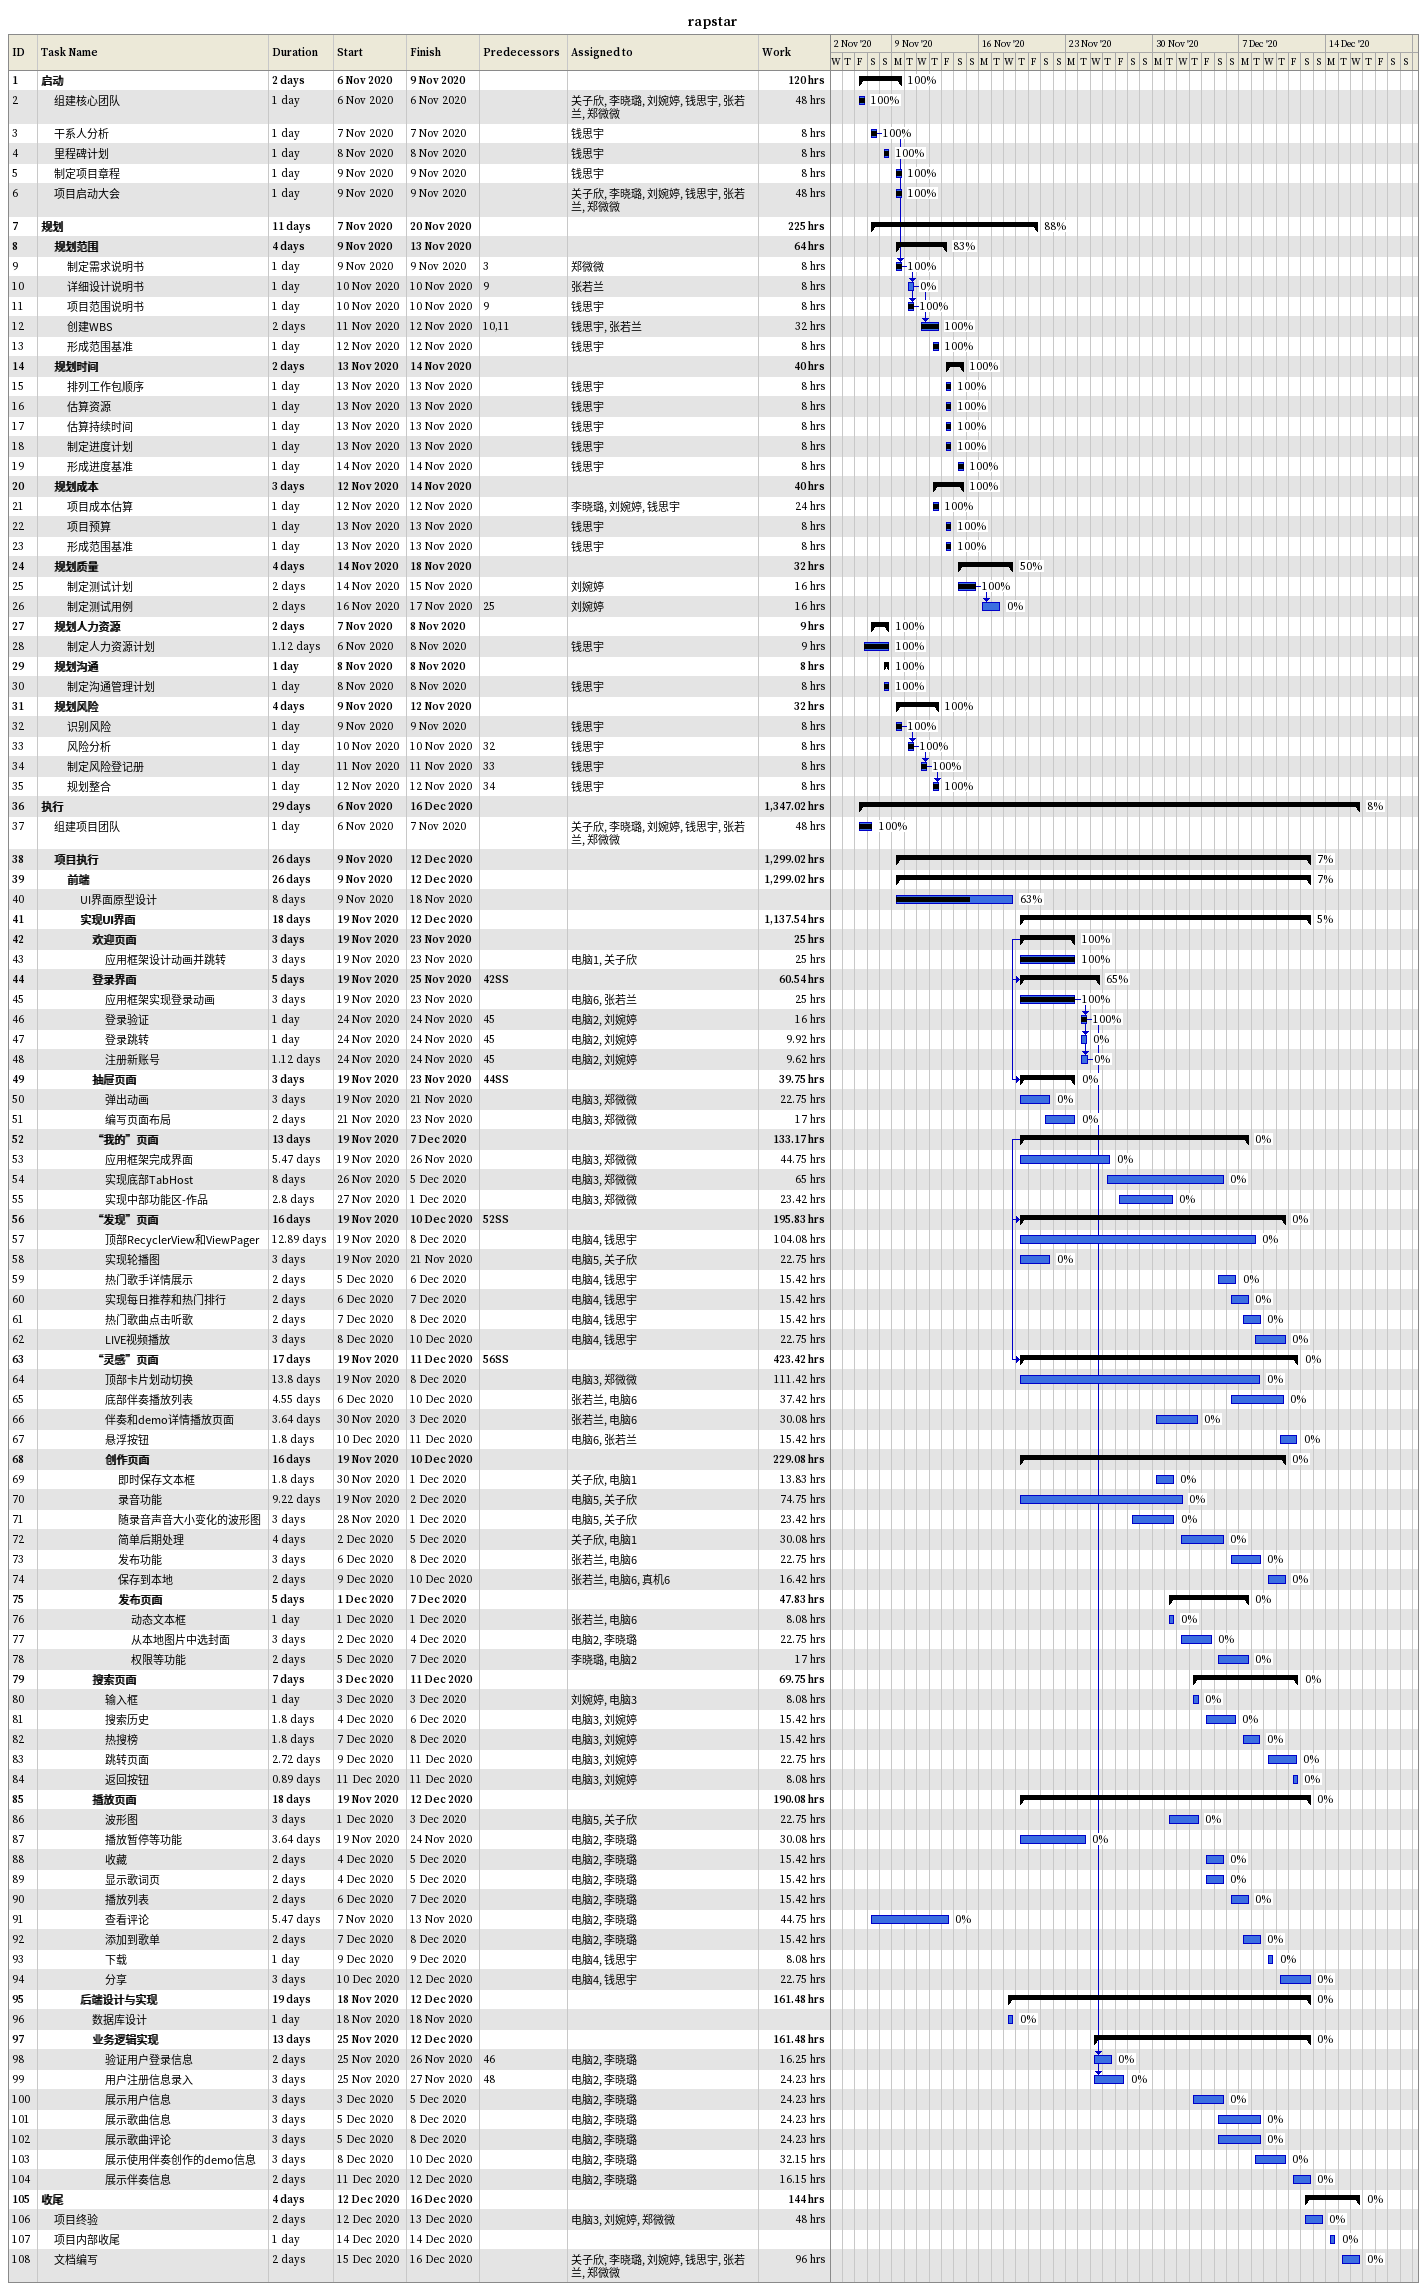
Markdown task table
rapstar

| ID | Level | Task | Duration | Start | Finish | Predecessors | Resources | % complete | Work (h) |
|---|---|---|---|---|---|---|---|---|---|
| 1 | 1 | **启动** | 2d | 2020-11-06 | 2020-11-09 |  |  | 100 | 120 |
| 2 | 2 | 组建核心团队 | 1d | 2020-11-06 | 2020-11-06 |  | 关子欣, 李晓璐, 刘婉婷, 钱思宇, 张若兰, 郑微微 | 100 | 48 |
| 3 | 2 | 干系人分析 | 1d | 2020-11-07 | 2020-11-07 |  | 钱思宇 | 100 | 8 |
| 4 | 2 | 里程碑计划 | 1d | 2020-11-08 | 2020-11-08 |  | 钱思宇 | 100 | 8 |
| 5 | 2 | 制定项目章程 | 1d | 2020-11-09 | 2020-11-09 |  | 钱思宇 | 100 | 8 |
| 6 | 2 | 项目启动大会 | 1d | 2020-11-09 | 2020-11-09 |  | 关子欣, 李晓璐, 刘婉婷, 钱思宇, 张若兰, 郑微微 | 100 | 48 |
| 7 | 1 | **规划** | 11d | 2020-11-07 | 2020-11-20 |  |  | 88 | 225 |
| 8 | 2 | **规划范围** | 4d | 2020-11-09 | 2020-11-13 |  |  | 83 | 64 |
| 9 | 3 | 制定需求说明书 | 1d | 2020-11-09 | 2020-11-09 | 3 | 郑微微 | 100 | 8 |
| 10 | 3 | 详细设计说明书 | 1d | 2020-11-10 | 2020-11-10 | 9 | 张若兰 | 0 | 8 |
| 11 | 3 | 项目范围说明书 | 1d | 2020-11-10 | 2020-11-10 | 9 | 钱思宇 | 100 | 8 |
| 12 | 3 | 创建WBS | 2d | 2020-11-11 | 2020-11-12 | 10, 11 | 钱思宇, 张若兰 | 100 | 32 |
| 13 | 3 | 形成范围基准 | 1d | 2020-11-12 | 2020-11-12 |  | 钱思宇 | 100 | 8 |
| 14 | 2 | **规划时间** | 2d | 2020-11-13 | 2020-11-14 |  |  | 100 | 40 |
| 15 | 3 | 排列工作包顺序 | 1d | 2020-11-13 | 2020-11-13 |  | 钱思宇 | 100 | 8 |
| 16 | 3 | 估算资源 | 1d | 2020-11-13 | 2020-11-13 |  | 钱思宇 | 100 | 8 |
| 17 | 3 | 估算持续时间 | 1d | 2020-11-13 | 2020-11-13 |  | 钱思宇 | 100 | 8 |
| 18 | 3 | 制定进度计划 | 1d | 2020-11-13 | 2020-11-13 |  | 钱思宇 | 100 | 8 |
| 19 | 3 | 形成进度基准 | 1d | 2020-11-14 | 2020-11-14 |  | 钱思宇 | 100 | 8 |
| 20 | 2 | **规划成本** | 3d | 2020-11-12 | 2020-11-14 |  |  | 100 | 40 |
| 21 | 3 | 项目成本估算 | 1d | 2020-11-12 | 2020-11-12 |  | 李晓璐, 刘婉婷, 钱思宇 | 100 | 24 |
| 22 | 3 | 项目预算 | 1d | 2020-11-13 | 2020-11-13 |  | 钱思宇 | 100 | 8 |
| 23 | 3 | 形成范围基准 | 1d | 2020-11-13 | 2020-11-13 |  | 钱思宇 | 100 | 8 |
| 24 | 2 | **规划质量** | 4d | 2020-11-14 | 2020-11-18 |  |  | 50 | 32 |
| 25 | 3 | 制定测试计划 | 2d | 2020-11-14 | 2020-11-15 |  | 刘婉婷 | 100 | 16 |
| 26 | 3 | 制定测试用例 | 2d | 2020-11-16 | 2020-11-17 | 25 | 刘婉婷 | 0 | 16 |
| 27 | 2 | **规划人力资源** | 2d | 2020-11-07 | 2020-11-08 |  |  | 100 | 9 |
| 28 | 3 | 制定人力资源计划 | 1.12d | 2020-11-06 | 2020-11-08 |  | 钱思宇 | 100 | 9 |
| 29 | 2 | **规划沟通** | 1d | 2020-11-08 | 2020-11-08 |  |  | 100 | 8 |
| 30 | 3 | 制定沟通管理计划 | 1d | 2020-11-08 | 2020-11-08 |  | 钱思宇 | 100 | 8 |
| 31 | 2 | **规划风险** | 4d | 2020-11-09 | 2020-11-12 |  |  | 100 | 32 |
| 32 | 3 | 识别风险 | 1d | 2020-11-09 | 2020-11-09 |  | 钱思宇 | 100 | 8 |
| 33 | 3 | 风险分析 | 1d | 2020-11-10 | 2020-11-10 | 32 | 钱思宇 | 100 | 8 |
| 34 | 3 | 制定风险登记册 | 1d | 2020-11-11 | 2020-11-11 | 33 | 钱思宇 | 100 | 8 |
| 35 | 3 | 规划整合 | 1d | 2020-11-12 | 2020-11-12 | 34 | 钱思宇 | 100 | 8 |
| 36 | 1 | **执行** | 29d | 2020-11-06 | 2020-12-16 |  |  | 8 | 1347.02 |
| 37 | 2 | 组建项目团队 | 1d | 2020-11-06 | 2020-11-07 |  | 关子欣, 李晓璐, 刘婉婷, 钱思宇, 张若兰, 郑微微 | 100 | 48 |
| 38 | 2 | **项目执行** | 26d | 2020-11-09 | 2020-12-12 |  |  | 7 | 1299.02 |
| 39 | 3 | **前端** | 26d | 2020-11-09 | 2020-12-12 |  |  | 7 | 1299.02 |
| 40 | 4 | UI界面原型设计 | 8d | 2020-11-09 | 2020-11-18 |  |  | 63 |  |
| 41 | 4 | **实现UI界面** | 18d | 2020-11-19 | 2020-12-12 |  |  | 5 | 1137.54 |
| 42 | 5 | **欢迎页面** | 3d | 2020-11-19 | 2020-11-23 |  |  | 100 | 25 |
| 43 | 6 | 应用框架设计动画并跳转 | 3d | 2020-11-19 | 2020-11-23 |  | 电脑1, 关子欣 | 100 | 25 |
| 44 | 5 | **登录界面** | 5d | 2020-11-19 | 2020-11-25 | 42SS |  | 65 | 60.54 |
| 45 | 6 | 应用框架实现登录动画 | 3d | 2020-11-19 | 2020-11-23 |  | 电脑6, 张若兰 | 100 | 25 |
| 46 | 6 | 登录验证 | 1d | 2020-11-24 | 2020-11-24 | 45 | 电脑2, 刘婉婷 | 100 | 16 |
| 47 | 6 | 登录跳转 | 1d | 2020-11-24 | 2020-11-24 | 45 | 电脑2, 刘婉婷 | 0 | 9.92 |
| 48 | 6 | 注册新账号 | 1.12d | 2020-11-24 | 2020-11-24 | 45 | 电脑2, 刘婉婷 | 0 | 9.62 |
| 49 | 5 | **抽屉页面** | 3d | 2020-11-19 | 2020-11-23 | 44SS |  | 0 | 39.75 |
| 50 | 6 | 弹出动画 | 3d | 2020-11-19 | 2020-11-21 |  | 电脑3, 郑微微 | 0 | 22.75 |
| 51 | 6 | 编写页面布局 | 2d | 2020-11-21 | 2020-11-23 |  | 电脑3, 郑微微 | 0 | 17 |
| 52 | 5 | **“我的”页面** | 13d | 2020-11-19 | 2020-12-07 |  |  | 0 | 133.17 |
| 53 | 6 | 应用框架完成界面 | 5.47d | 2020-11-19 | 2020-11-26 |  | 电脑3, 郑微微 | 0 | 44.75 |
| 54 | 6 | 实现底部TabHost | 8d | 2020-11-26 | 2020-12-05 |  | 电脑3, 郑微微 | 0 | 65 |
| 55 | 6 | 实现中部功能区-作品 | 2.8d | 2020-11-27 | 2020-12-01 |  | 电脑3, 郑微微 | 0 | 23.42 |
| 56 | 5 | **“发现”页面** | 16d | 2020-11-19 | 2020-12-10 | 52SS |  | 0 | 195.83 |
| 57 | 6 | 顶部RecyclerView和ViewPager | 12.89d | 2020-11-19 | 2020-12-08 |  | 电脑4, 钱思宇 | 0 | 104.08 |
| 58 | 6 | 实现轮播图 | 3d | 2020-11-19 | 2020-11-21 |  | 电脑5, 关子欣 | 0 | 22.75 |
| 59 | 6 | 热门歌手详情展示 | 2d | 2020-12-05 | 2020-12-06 |  | 电脑4, 钱思宇 | 0 | 15.42 |
| 60 | 6 | 实现每日推荐和热门排行 | 2d | 2020-12-06 | 2020-12-07 |  | 电脑4, 钱思宇 | 0 | 15.42 |
| 61 | 6 | 热门歌曲点击听歌 | 2d | 2020-12-07 | 2020-12-08 |  | 电脑4, 钱思宇 | 0 | 15.42 |
| 62 | 6 | LIVE视频播放 | 3d | 2020-12-08 | 2020-12-10 |  | 电脑4, 钱思宇 | 0 | 22.75 |
| 63 | 5 | **“灵感”页面** | 17d | 2020-11-19 | 2020-12-11 | 56SS |  | 0 | 423.42 |
| 64 | 6 | 顶部卡片划动切换 | 13.8d | 2020-11-19 | 2020-12-08 |  | 电脑3, 郑微微 | 0 | 111.42 |
| 65 | 6 | 底部伴奏播放列表 | 4.55d | 2020-12-06 | 2020-12-10 |  | 张若兰, 电脑6 | 0 | 37.42 |
| 66 | 6 | 伴奏和demo详情播放页面 | 3.64d | 2020-11-30 | 2020-12-03 |  | 张若兰, 电脑6 | 0 | 30.08 |
| 67 | 6 | 悬浮按钮 | 1.8d | 2020-12-10 | 2020-12-11 |  | 电脑6, 张若兰 | 0 | 15.42 |
| 68 | 6 | **创作页面** | 16d | 2020-11-19 | 2020-12-10 |  |  | 0 | 229.08 |
| 69 | 7 | 即时保存文本框 | 1.8d | 2020-11-30 | 2020-12-01 |  | 关子欣, 电脑1 | 0 | 13.83 |
| 70 | 7 | 录音功能 | 9.22d | 2020-11-19 | 2020-12-02 |  | 电脑5, 关子欣 | 0 | 74.75 |
| 71 | 7 | 随录音声音大小变化的波形图 | 3d | 2020-11-28 | 2020-12-01 |  | 电脑5, 关子欣 | 0 | 23.42 |
| 72 | 7 | 简单后期处理 | 4d | 2020-12-02 | 2020-12-05 |  | 关子欣, 电脑1 | 0 | 30.08 |
| 73 | 7 | 发布功能 | 3d | 2020-12-06 | 2020-12-08 |  | 张若兰, 电脑6 | 0 | 22.75 |
| 74 | 7 | 保存到本地 | 2d | 2020-12-09 | 2020-12-10 |  | 张若兰, 电脑6, 真机6 | 0 | 16.42 |
| 75 | 7 | **发布页面** | 5d | 2020-12-01 | 2020-12-07 |  |  | 0 | 47.83 |
| 76 | 8 | 动态文本框 | 1d | 2020-12-01 | 2020-12-01 |  | 张若兰, 电脑6 | 0 | 8.08 |
| 77 | 8 | 从本地图片中选封面 | 3d | 2020-12-02 | 2020-12-04 |  | 电脑2, 李晓璐 | 0 | 22.75 |
| 78 | 8 | 权限等功能 | 2d | 2020-12-05 | 2020-12-07 |  | 李晓璐, 电脑2 | 0 | 17 |
| 79 | 5 | **搜索页面** | 7d | 2020-12-03 | 2020-12-11 |  |  | 0 | 69.75 |
| 80 | 6 | 输入框 | 1d | 2020-12-03 | 2020-12-03 |  | 刘婉婷, 电脑3 | 0 | 8.08 |
| 81 | 6 | 搜索历史 | 1.8d | 2020-12-04 | 2020-12-06 |  | 电脑3, 刘婉婷 | 0 | 15.42 |
| 82 | 6 | 热搜榜 | 1.8d | 2020-12-07 | 2020-12-08 |  | 电脑3, 刘婉婷 | 0 | 15.42 |
| 83 | 6 | 跳转页面 | 2.72d | 2020-12-09 | 2020-12-11 |  | 电脑3, 刘婉婷 | 0 | 22.75 |
| 84 | 6 | 返回按钮 | 0.89d | 2020-12-11 | 2020-12-11 |  | 电脑3, 刘婉婷 | 0 | 8.08 |
| 85 | 5 | **播放页面** | 18d | 2020-11-19 | 2020-12-12 |  |  | 0 | 190.08 |
| 86 | 6 | 波形图 | 3d | 2020-12-01 | 2020-12-03 |  | 电脑5, 关子欣 | 0 | 22.75 |
| 87 | 6 | 播放暂停等功能 | 3.64d | 2020-11-19 | 2020-11-24 |  | 电脑2, 李晓璐 | 0 | 30.08 |
| 88 | 6 | 收藏 | 2d | 2020-12-04 | 2020-12-05 |  | 电脑2, 李晓璐 | 0 | 15.42 |
| 89 | 6 | 显示歌词页 | 2d | 2020-12-04 | 2020-12-05 |  | 电脑2, 李晓璐 | 0 | 15.42 |
| 90 | 6 | 播放列表 | 2d | 2020-12-06 | 2020-12-07 |  | 电脑2, 李晓璐 | 0 | 15.42 |
| 91 | 6 | 查看评论 | 5.47d | 2020-11-07 | 2020-11-13 |  | 电脑2, 李晓璐 | 0 | 44.75 |
| 92 | 6 | 添加到歌单 | 2d | 2020-12-07 | 2020-12-08 |  | 电脑2, 李晓璐 | 0 | 15.42 |
| 93 | 6 | 下载 | 1d | 2020-12-09 | 2020-12-09 |  | 电脑4, 钱思宇 | 0 | 8.08 |
| 94 | 6 | 分享 | 3d | 2020-12-10 | 2020-12-12 |  | 电脑4, 钱思宇 | 0 | 22.75 |
| 95 | 4 | **后端设计与实现** | 19d | 2020-11-18 | 2020-12-12 |  |  | 0 | 161.48 |
| 96 | 5 | 数据库设计 | 1d | 2020-11-18 | 2020-11-18 |  |  | 0 |  |
| 97 | 5 | **业务逻辑实现** | 13d | 2020-11-25 | 2020-12-12 |  |  | 0 | 161.48 |
| 98 | 6 | 验证用户登录信息 | 2d | 2020-11-25 | 2020-11-26 | 46 | 电脑2, 李晓璐 | 0 | 16.25 |
| 99 | 6 | 用户注册信息录入 | 3d | 2020-11-25 | 2020-11-27 | 48 | 电脑2, 李晓璐 | 0 | 24.23 |
| 100 | 6 | 展示用户信息 | 3d | 2020-12-03 | 2020-12-05 |  | 电脑2, 李晓璐 | 0 | 24.23 |
| 101 | 6 | 展示歌曲信息 | 3d | 2020-12-05 | 2020-12-08 |  | 电脑2, 李晓璐 | 0 | 24.23 |
| 102 | 6 | 展示歌曲评论 | 3d | 2020-12-05 | 2020-12-08 |  | 电脑2, 李晓璐 | 0 | 24.23 |
| 103 | 6 | 展示使用伴奏创作的demo信息 | 3d | 2020-12-08 | 2020-12-10 |  | 电脑2, 李晓璐 | 0 | 32.15 |
| 104 | 6 | 展示伴奏信息 | 2d | 2020-12-11 | 2020-12-12 |  | 电脑2, 李晓璐 | 0 | 16.15 |
| 105 | 1 | **收尾** | 4d | 2020-12-12 | 2020-12-16 |  |  | 0 | 144 |
| 106 | 2 | 项目终验 | 2d | 2020-12-12 | 2020-12-13 |  | 电脑3, 刘婉婷, 郑微微 | 0 | 48 |
| 107 | 2 | 项目内部收尾 | 1d | 2020-12-14 | 2020-12-14 |  |  | 0 |  |
| 108 | 2 | 文档编写 | 2d | 2020-12-15 | 2020-12-16 |  | 关子欣, 李晓璐, 刘婉婷, 钱思宇, 张若兰, 郑微微 | 0 | 96 |
